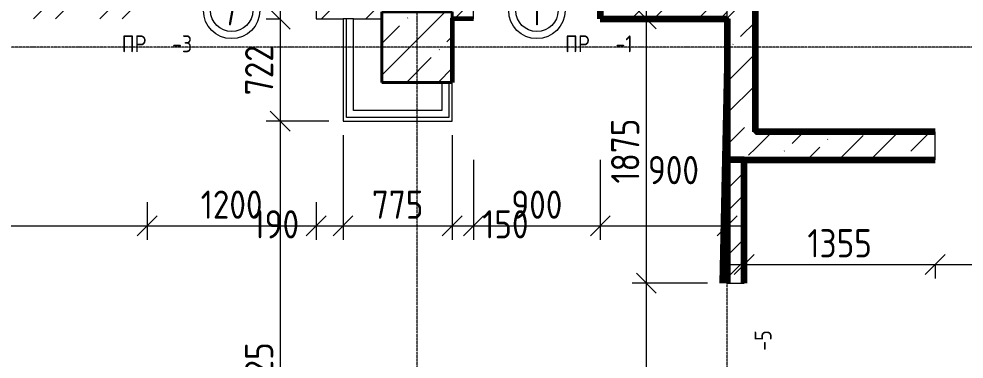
# Model space of a CAD drawing. Header units: millimetres. Extents: x -56773 to 221258, y -262288 to 26541.
# Drawn here: x 36976 to 43680, y 1192 to 3605 of the extents above; entities that cross this region are included whole.
import ezdxf

# ---------------------------------------------------------------- set-up
doc = ezdxf.new("R2010")
doc.units = ezdxf.units.MM
doc.linetypes.add('ADSK_Линия сетки', pattern=[25, 20, -2.5, 0, -2.5])
for name, color, linetype, lineweight in [('3.1 Штукатурка для инвесторов', 5, 'Continuous', 60), ('3.2) Штук 4 вып Сентябрь', 162, 'Continuous', 120), ('4.3)Шпакл баз сент инв подв и 1 эт', 6, 'Continuous', 60), ('Марки', 7, 'Continuous', 20), ('Марки дверей', 7, 'Continuous', 20), ('Несущие колонны', 7, 'Continuous', 18), ('Оси', 7, 'Continuous', 9), ('Размеры', 7, 'Continuous', 9), ('Стены внутренние', 7, 'Continuous', 18), ('Стены наружные', 7, 'Continuous', 18), ('Стены штриховка', 7, 'Continuous', 9)]:
    doc.layers.add(name, color=color, linetype=linetype, lineweight=lineweight)
doc.styles.add('GOST Common_3', font='', dxfattribs={"width": 0.9, "height": 200})
doc.styles.add('GOST Common_9', font='', dxfattribs={"width": 0.9, "height": 120})
doc.styles.add('GOST Common_B', font='', dxfattribs={"width": 0.8, "height": 200})
doc.styles.get('GOST Common_3').set_extended_font_data('GOST Common')
doc.styles.get('GOST Common_9').set_extended_font_data('GOST Common')
doc.styles.get('GOST Common_B').set_extended_font_data('GOST Common', bold=True)
doc.dimstyles.new('ADSK_Основной_2_0_1', dxfattribs={"dimscale": 304.8, "dimtxt": 201.142999, "dimasz": 0.463911, "dimexe": 0.328084, "dimexo": 0.328084, "dimgap": 0.164042, "dimtad": 1, "dimdec": 3, "dimrnd": 0.001, "dimdsep": 46, "dimtxsty": 'GOST Common_3', "dimblk1": 'OBLIQUE', "dimblk2": 'OBLIQUE', "dimsah": 1, "dimcen": 0.09, "dimdle": 0.328084, "dimazin": 2, "dimtfac": 1, "dimtdec": 4, "dimtix": 1, "dimtmove": 1, "dimatfit": 3, "dimfxl": 1, "dimtvp": 1, "dimtolj": 1, "dimtzin": 0, "dimlwd": 20, "dimlwe": 20, "dimarcsym": 2})
doc.dimstyles.new('ADSK_Основной_2_0_2', dxfattribs={"dimscale": 304.8, "dimtxt": 201.142999, "dimasz": 0.463911, "dimexe": 0.328084, "dimexo": 0.328084, "dimgap": 0.164042, "dimtad": 1, "dimdec": 3, "dimrnd": 0.001, "dimdsep": 46, "dimtxsty": 'GOST Common_3', "dimblk1": 'OBLIQUE', "dimblk2": 'OBLIQUE', "dimsah": 1, "dimcen": 0.09, "dimdle": 0.328084, "dimazin": 2, "dimtfac": 1, "dimtdec": 4, "dimtix": 1, "dimtmove": 0, "dimatfit": 3, "dimfxl": 1, "dimtvp": 1, "dimtolj": 1, "dimtzin": 0, "dimlwd": 20, "dimlwe": 20, "dimarcsym": 2})
pattern_1 = [(45, (0, 0), (-235.7317, 235.7317), []), (45, (157.15, 0), (-235.7317, 235.7317), [])]
pattern_2 = [(45, (0, 0), (84.19025, 308.69666), [396.875, -79.375, 3.353, -76.022])]

# ---------------------------------------------------------------- blocks, each defined once
blk = doc.blocks.new('ADSK_КолоннаЖБ_Прямоугольная - 500x500 мм-V12-Кладочный план подвала')
at = {"layer": 'Несущие колонны', "lineweight": 9}
h = blk.add_hatch(dxfattribs=at)
h.set_pattern_fill('FP_18', color=256, style=0, pattern_type=2)
h.set_pattern_definition([(315, (-3404.97, 39800), (224.5064, 224.5064), []), (315, (-3404.97, 39575.5), (224.5064, 224.5064), [396.875, -79.375, 3.353, -76.022])])
h.paths.add_polyline_path([(-250, -250), (250, -250), (250, 250), (-250, 250)])
at = {"layer": 'Несущие колонны', "lineweight": 40}
for p, q in [((-250, -250), (-250, 250)), ((-250, 250), (250, 250)), ((250, 250), (-250, 250)), ((-250, 250), (-250, -250)), ((250, 250), (250, -250)), ((250, -250), (250, 250)), ((250, -250), (-250, -250)), ((-250, -250), (250, -250))]:
    blk.add_line(p, q, dxfattribs=at)
blk = doc.blocks.new('М_двери1 - Марка экземпляра 2-3719212-Кладочный план подвала')
at = {"layer": 'Марки дверей'}
for radius in [2, 1.5]:
    blk.add_circle((0, 0), radius, dxfattribs=at)
blk = doc.blocks.new('_Oblique')
at = {"color": 0, "linetype": 'ByBlock', "lineweight": -2}
blk.add_line((-0.5, -0.5), (0.5, 0.5), dxfattribs=at)
blk = doc.blocks.new('DIMBLOCK430-Кладочный план подвала')
at = {"layer": 'Defpoints', "color": 0, "lineweight": 25, "transparency": 16777216}
for p in [(42120, 1963.9), (43475, 1963.9), (43475, 1863.9)]:
    blk.add_point(p, dxfattribs=at)
at = {"layer": 'Размеры', "color": 0, "lineweight": 20, "transparency": 16777216}
for p, q in [((42020, 1863.9), (43575, 1863.9)), ((42120, 1863.9), (42120, 1763.9)), ((43475, 1863.9), (43475, 1763.9))]:
    blk.add_line(p, q, dxfattribs=at)
at = {"layer": 'Размеры', "color": 0, "lineweight": 20, "transparency": 16777216, "xscale": 141.4, "yscale": 141.4, "zscale": 141.4, "rotation": 180}
blk.add_blockref('_Oblique', (42120, 1863.9), dxfattribs=at)
at = {"layer": 'Размеры', "color": 0, "lineweight": 20, "transparency": 16777216, "xscale": 141.4, "yscale": 141.4, "zscale": 141.4}
blk.add_blockref('_Oblique', (43475, 1863.9), dxfattribs=at)
at = {"layer": 'Размеры', "color": 0, "lineweight": 9, "transparency": 16777216, "insert": (42797.5, 2013.9), "char_height": 200, "width": 560.473, "attachment_point": 5, "style": 'GOST Common_3'}
blk.add_mtext('\\A1;1355', dxfattribs=at)
blk = doc.blocks.new('DIMBLOCK431-Кладочный план подвала')
at = {"layer": 'Defpoints', "color": 0, "lineweight": 25, "transparency": 16777216}
for p in [(43475, 1963.9), (44525, 1963.9), (44525, 1863.9)]:
    blk.add_point(p, dxfattribs=at)
at = {"layer": 'Размеры', "color": 0, "lineweight": 20, "transparency": 16777216}
for p, q in [((43375, 1863.9), (44625, 1863.9)), ((43475, 1863.9), (43475, 1763.9)), ((44525, 1863.9), (44525, 1763.9))]:
    blk.add_line(p, q, dxfattribs=at)
at = {"layer": 'Размеры', "color": 0, "lineweight": 20, "transparency": 16777216, "xscale": 141.4, "yscale": 141.4, "zscale": 141.4, "rotation": 180}
blk.add_blockref('_Oblique', (43475, 1863.9), dxfattribs=at)
at = {"layer": 'Размеры', "color": 0, "lineweight": 20, "transparency": 16777216, "xscale": 141.4, "yscale": 141.4, "zscale": 141.4}
blk.add_blockref('_Oblique', (44525, 1863.9), dxfattribs=at)
at = {"layer": 'Размеры', "color": 0, "lineweight": 9, "transparency": 16777216, "insert": (44000, 2013.9), "char_height": 200, "width": 560.473, "attachment_point": 5, "style": 'GOST Common_3'}
blk.add_mtext('\\A1;1050', dxfattribs=at)
blk = doc.blocks.new('DIMBLOCK458-Кладочный план подвала')
at = {"layer": 'Defpoints', "color": 0, "lineweight": 25, "transparency": 16777216}
for p in [(34400, 2880), (37885, 2405), (37885, 2137.8)]:
    blk.add_point(p, dxfattribs=at)
at = {"layer": 'Размеры', "color": 0, "lineweight": 20, "transparency": 16777216}
for p, q in [((34400, 2780), (34400, 2037.8)), ((37885, 2305), (37885, 2037.8)), ((34300, 2137.8), (37985, 2137.8))]:
    blk.add_line(p, q, dxfattribs=at)
at = {"layer": 'Размеры', "color": 0, "lineweight": 20, "transparency": 16777216, "xscale": 141.4, "yscale": 141.4, "zscale": 141.4, "rotation": 180}
blk.add_blockref('_Oblique', (34400, 2137.8), dxfattribs=at)
at = {"layer": 'Размеры', "color": 0, "lineweight": 20, "transparency": 16777216, "xscale": 141.4, "yscale": 141.4, "zscale": 141.4}
blk.add_blockref('_Oblique', (37885, 2137.8), dxfattribs=at)
at = {"layer": 'Размеры', "color": 0, "lineweight": 9, "transparency": 16777216, "insert": (36142.5, 2287.8), "char_height": 200, "width": 625.93, "attachment_point": 5, "style": 'GOST Common_3'}
blk.add_mtext('\\A1;3485', dxfattribs=at)
blk = doc.blocks.new('DIMBLOCK459-Кладочный план подвала')
at = {"layer": 'Defpoints', "color": 0, "lineweight": 25, "transparency": 16777216}
for p in [(37885, 2405), (39085, 2405), (39085, 2137.8)]:
    blk.add_point(p, dxfattribs=at)
at = {"layer": 'Размеры', "color": 0, "lineweight": 20, "transparency": 16777216}
for p, q in [((37885, 2305), (37885, 2037.8)), ((39085, 2305), (39085, 2037.8)), ((37785, 2137.8), (39185, 2137.8))]:
    blk.add_line(p, q, dxfattribs=at)
at = {"layer": 'Размеры', "color": 0, "lineweight": 20, "transparency": 16777216, "xscale": 141.4, "yscale": 141.4, "zscale": 141.4, "rotation": 180}
blk.add_blockref('_Oblique', (37885, 2137.8), dxfattribs=at)
at = {"layer": 'Размеры', "color": 0, "lineweight": 20, "transparency": 16777216, "xscale": 141.4, "yscale": 141.4, "zscale": 141.4}
blk.add_blockref('_Oblique', (39085, 2137.8), dxfattribs=at)
at = {"layer": 'Размеры', "color": 0, "lineweight": 9, "transparency": 16777216, "insert": (38485, 2287.8), "char_height": 200, "width": 560.473, "attachment_point": 5, "style": 'GOST Common_3'}
blk.add_mtext('\\A1;1200', dxfattribs=at)
blk = doc.blocks.new('DIMBLOCK460-Кладочный план подвала')
at = {"layer": 'Defpoints', "color": 0, "lineweight": 25, "transparency": 16777216}
for p in [(39275, 2880), (39085, 2405), (39275, 2137.8)]:
    blk.add_point(p, dxfattribs=at)
at = {"layer": 'Размеры', "color": 0, "lineweight": 20, "transparency": 16777216}
for p, q in [((39275, 2780), (39275, 2037.8)), ((39085, 2305), (39085, 2037.8)), ((38985, 2137.8), (39375, 2137.8))]:
    blk.add_line(p, q, dxfattribs=at)
at = {"layer": 'Размеры', "color": 0, "lineweight": 20, "transparency": 16777216, "xscale": 141.4, "yscale": 141.4, "zscale": 141.4, "rotation": 180}
blk.add_blockref('_Oblique', (39085, 2137.8), dxfattribs=at)
at = {"layer": 'Размеры', "color": 0, "lineweight": 20, "transparency": 16777216, "xscale": 141.4, "yscale": 141.4, "zscale": 141.4}
blk.add_blockref('_Oblique', (39275, 2137.8), dxfattribs=at)
at = {"layer": 'Размеры', "color": 0, "lineweight": 9, "transparency": 16777216, "insert": (38633.5, 2248.2), "char_height": 200, "width": 409.104, "attachment_point": 1, "line_spacing_factor": 1.022761, "style": 'GOST Common_3'}
blk.add_mtext('\\A1;190', dxfattribs=at)
blk = doc.blocks.new('DIMBLOCK461-Кладочный план подвала')
at = {"layer": 'Defpoints', "color": 0, "lineweight": 25, "transparency": 16777216}
for p in [(39275, 2880), (40050, 2880), (40050, 2137.8)]:
    blk.add_point(p, dxfattribs=at)
at = {"layer": 'Размеры', "color": 0, "lineweight": 20, "transparency": 16777216}
for p, q in [((39275, 2780), (39275, 2037.8)), ((40050, 2780), (40050, 2037.8)), ((39175, 2137.8), (40150, 2137.8))]:
    blk.add_line(p, q, dxfattribs=at)
at = {"layer": 'Размеры', "color": 0, "lineweight": 20, "transparency": 16777216, "xscale": 141.4, "yscale": 141.4, "zscale": 141.4, "rotation": 180}
blk.add_blockref('_Oblique', (39275, 2137.8), dxfattribs=at)
at = {"layer": 'Размеры', "color": 0, "lineweight": 20, "transparency": 16777216, "xscale": 141.4, "yscale": 141.4, "zscale": 141.4}
blk.add_blockref('_Oblique', (40050, 2137.8), dxfattribs=at)
at = {"layer": 'Размеры', "color": 0, "lineweight": 9, "transparency": 16777216, "insert": (39662.5, 2287.8), "char_height": 200, "width": 454.106, "attachment_point": 5, "style": 'GOST Common_3'}
blk.add_mtext('\\A1;775', dxfattribs=at)
blk = doc.blocks.new('DIMBLOCK462-Кладочный план подвала')
at = {"layer": 'Defpoints', "color": 0, "lineweight": 25, "transparency": 16777216}
for p in [(40050, 2880), (40200, 2705), (40200, 2137.8)]:
    blk.add_point(p, dxfattribs=at)
at = {"layer": 'Размеры', "color": 0, "lineweight": 20, "transparency": 16777216}
for p, q in [((40050, 2780), (40050, 2037.8)), ((40200, 2605), (40200, 2037.8)), ((39950, 2137.8), (40300, 2137.8))]:
    blk.add_line(p, q, dxfattribs=at)
at = {"layer": 'Размеры', "color": 0, "lineweight": 20, "transparency": 16777216, "xscale": 141.4, "yscale": 141.4, "zscale": 141.4, "rotation": 180}
blk.add_blockref('_Oblique', (40050, 2137.8), dxfattribs=at)
at = {"layer": 'Размеры', "color": 0, "lineweight": 20, "transparency": 16777216, "xscale": 141.4, "yscale": 141.4, "zscale": 141.4}
blk.add_blockref('_Oblique', (40200, 2137.8), dxfattribs=at)
at = {"layer": 'Размеры', "color": 0, "lineweight": 9, "transparency": 16777216, "insert": (40262.4, 2248.2), "char_height": 200, "width": 409.104, "attachment_point": 1, "line_spacing_factor": 1.022761, "style": 'GOST Common_3'}
blk.add_mtext('\\A1;150', dxfattribs=at)
blk = doc.blocks.new('DIMBLOCK463-Кладочный план подвала')
at = {"layer": 'Defpoints', "color": 0, "lineweight": 25, "transparency": 16777216}
for p in [(40200, 2705), (41100, 2705), (41100, 2137.8)]:
    blk.add_point(p, dxfattribs=at)
at = {"layer": 'Размеры', "color": 0, "lineweight": 20, "transparency": 16777216}
for p, q in [((40200, 2605), (40200, 2037.8)), ((41100, 2605), (41100, 2037.8)), ((40100, 2137.8), (41200, 2137.8))]:
    blk.add_line(p, q, dxfattribs=at)
at = {"layer": 'Размеры', "color": 0, "lineweight": 20, "transparency": 16777216, "xscale": 141.4, "yscale": 141.4, "zscale": 141.4, "rotation": 180}
blk.add_blockref('_Oblique', (40200, 2137.8), dxfattribs=at)
at = {"layer": 'Размеры', "color": 0, "lineweight": 20, "transparency": 16777216, "xscale": 141.4, "yscale": 141.4, "zscale": 141.4}
blk.add_blockref('_Oblique', (41100, 2137.8), dxfattribs=at)
at = {"layer": 'Размеры', "color": 0, "lineweight": 9, "transparency": 16777216, "insert": (40650, 2287.8), "char_height": 200, "width": 454.106, "attachment_point": 5, "style": 'GOST Common_3'}
blk.add_mtext('\\A1;900', dxfattribs=at)
blk = doc.blocks.new('DIMBLOCK464-Кладочный план подвала')
at = {"layer": 'Defpoints', "color": 0, "lineweight": 25, "transparency": 16777216}
for p in [(41100, 2705), (42000, 2237.8), (42000, 2137.8)]:
    blk.add_point(p, dxfattribs=at)
at = {"layer": 'Размеры', "color": 0, "lineweight": 20, "transparency": 16777216}
for p, q in [((41100, 2605), (41100, 2037.8)), ((41000, 2137.8), (42100, 2137.8)), ((42000, 2137.8), (42000, 2037.8))]:
    blk.add_line(p, q, dxfattribs=at)
at = {"layer": 'Размеры', "color": 0, "lineweight": 20, "transparency": 16777216, "xscale": 141.4, "yscale": 141.4, "zscale": 141.4, "rotation": 180}
blk.add_blockref('_Oblique', (41100, 2137.8), dxfattribs=at)
at = {"layer": 'Размеры', "color": 0, "lineweight": 20, "transparency": 16777216, "xscale": 141.4, "yscale": 141.4, "zscale": 141.4}
blk.add_blockref('_Oblique', (42000, 2137.8), dxfattribs=at)
at = {"layer": 'Размеры', "color": 0, "lineweight": 9, "transparency": 16777216, "insert": (41438, 2632.5), "char_height": 200, "width": 454.106, "attachment_point": 1, "line_spacing_factor": 1.022761, "style": 'GOST Common_3'}
blk.add_mtext('\\A1;900', dxfattribs=at)
blk = doc.blocks.new('DIMBLOCK470-Кладочный план подвала')
at = {"layer": 'Defpoints', "color": 0, "lineweight": 25, "transparency": 16777216}
for p in [(38930, 3602), (38830, 2880), (39275, 2880)]:
    blk.add_point(p, dxfattribs=at)
at = {"layer": 'Размеры', "color": 0, "lineweight": 20, "transparency": 16777216}
for p, q in [((38830, 3702), (38830, 2780)), ((38830, 3602), (38730, 3602)), ((39175, 2880), (38730, 2880))]:
    blk.add_line(p, q, dxfattribs=at)
at = {"layer": 'Размеры', "color": 0, "lineweight": 20, "transparency": 16777216, "xscale": 141.4, "yscale": 141.4, "zscale": 141.4}
for p, rotation in [((38830, 3602), 90), ((38830, 2880), 270)]:
    blk.add_blockref('_Oblique', p, dxfattribs=dict(at, rotation=rotation))
at = {"layer": 'Размеры', "color": 0, "lineweight": 9, "transparency": 16777216, "insert": (38680, 3241), "char_height": 200, "width": 454.106, "attachment_point": 5, "rotation": 90, "style": 'GOST Common_3'}
blk.add_mtext('\\A1;722', dxfattribs=at)
blk = doc.blocks.new('DIMBLOCK471-Кладочный план подвала')
at = {"layer": 'Defpoints', "color": 0, "lineweight": 25, "transparency": 16777216}
for p in [(39275, 2880), (38830, -745), (39275, -745)]:
    blk.add_point(p, dxfattribs=at)
at = {"layer": 'Размеры', "color": 0, "lineweight": 20, "transparency": 16777216}
for p, q in [((38830, 2980), (38830, -845)), ((39175, 2880), (38730, 2880)), ((39175, -745), (38730, -745))]:
    blk.add_line(p, q, dxfattribs=at)
at = {"layer": 'Размеры', "color": 0, "lineweight": 20, "transparency": 16777216, "xscale": 141.4, "yscale": 141.4, "zscale": 141.4}
for p, rotation in [((38830, 2880), 90), ((38830, -745), 270)]:
    blk.add_blockref('_Oblique', p, dxfattribs=dict(at, rotation=rotation))
at = {"layer": 'Размеры', "color": 0, "lineweight": 9, "transparency": 16777216, "insert": (38680, 1067.5), "char_height": 200, "width": 605.475, "attachment_point": 5, "rotation": 90, "style": 'GOST Common_3'}
blk.add_mtext('\\A1;3625', dxfattribs=at)
blk = doc.blocks.new('DIMBLOCK505-Кладочный план подвала')
at = {"layer": 'Defpoints', "color": 0, "lineweight": 25, "transparency": 16777216}
for p in [(41426.5, 1730), (41960, 1730), (41995, -320)]:
    blk.add_point(p, dxfattribs=at)
at = {"layer": 'Размеры', "color": 0, "lineweight": 20, "transparency": 16777216}
for p, q in [((41426.5, -420), (41426.5, 1830)), ((41860, 1730), (41326.5, 1730)), ((41895, -320), (41326.5, -320))]:
    blk.add_line(p, q, dxfattribs=at)
at = {"layer": 'Размеры', "color": 0, "lineweight": 20, "transparency": 16777216, "xscale": 141.4, "yscale": 141.4, "zscale": 141.4}
for p, rotation in [((41426.5, 1730), 90), ((41426.5, -320), 270)]:
    blk.add_blockref('_Oblique', p, dxfattribs=dict(at, rotation=rotation))
at = {"layer": 'Размеры', "color": 0, "lineweight": 9, "transparency": 16777216, "insert": (41276.5, 705), "char_height": 200, "width": 605.475, "attachment_point": 5, "rotation": 90, "style": 'GOST Common_3'}
blk.add_mtext('\\A1;2050', dxfattribs=at)
blk = doc.blocks.new('DIMBLOCK506-Кладочный план подвала')
at = {"layer": 'Defpoints', "color": 0, "lineweight": 25, "transparency": 16777216}
for p in [(41326.5, 3605), (41426.5, 3605), (41960, 1730)]:
    blk.add_point(p, dxfattribs=at)
at = {"layer": 'Размеры', "color": 0, "lineweight": 20, "transparency": 16777216}
for p, q in [((41426.5, 1630), (41426.5, 3705)), ((41426.5, 3605), (41526.5, 3605)), ((41860, 1730), (41326.5, 1730))]:
    blk.add_line(p, q, dxfattribs=at)
at = {"layer": 'Размеры', "color": 0, "lineweight": 20, "transparency": 16777216, "xscale": 141.4, "yscale": 141.4, "zscale": 141.4}
for p, rotation in [((41426.5, 3605), 90), ((41426.5, 1730), 270)]:
    blk.add_blockref('_Oblique', p, dxfattribs=dict(at, rotation=rotation))
at = {"layer": 'Размеры', "color": 0, "lineweight": 9, "transparency": 16777216, "insert": (41276.5, 2667.5), "char_height": 200, "width": 560.473, "attachment_point": 5, "rotation": 90, "style": 'GOST Common_3'}
blk.add_mtext('\\A1;1875', dxfattribs=at)

msp = doc.modelspace()

# ---------------------------------------------------------------- hatches: boundary and pattern name
at = {"layer": 'Стены внутренние', "lineweight": 9}
h = msp.add_hatch(dxfattribs=at)
h.set_pattern_fill('FP_2', color=256, style=0, pattern_type=2)
h.set_pattern_definition(pattern_1)
h.paths.add_polyline_path([(41913.8613, 3604.969), (42000, 3604.969), (42000, 3724.969), (41100, 3724.969), (41100, 3604.969)])
h.paths.add_polyline_path([(39195.932, 3604.969), (39550, 3604.969), (39550, 3654.969), (40050, 3654.969), (40050, 3604.969), (40200, 3604.969), (40200, 3724.969), (39085, 3724.969), (39085, 3604.969)])
h.paths.add_polyline_path([(37885, 3604.969), (37885, 3724.969), (30495, 3724.969), (30495, 3604.969), (33550, 3604.969), (33550, 3654.969), (34050, 3654.969), (34050, 3604.969), (36478.0028, 3604.969)])
h.paths.add_polyline_path([(29295, 3604.969), (29295, 3724.969), (25015, 3724.969), (25015, 3604.969), (28325, 3604.969)])
h.paths.add_polyline_path([(23815, 3604.969), (23815, 3724.969), (21040, 3724.969), (21040, 3604.969), (21550, 3604.969), (21550, 3654.969), (22050, 3654.969), (22050, 3604.969), (22888.3565, 3604.969)])
h.paths.add_polyline_path([(19990, 3604.969), (19990, 3724.969), (18420, 3724.969), (18420, 3604.969)])
h.paths.add_polyline_path([(17370, 3604.969), (17370, 3724.969), (14460, 3724.969), (14460, 3604.969), (14550, 3604.969), (14550, 3654.969), (15050, 3654.969), (15050, 3604.969), (15550, 3604.969), (15550, 3654.969), (16050, 3654.969), (16050, 3604.969), (16325, 3604.969)])
h.paths.add_polyline_path([(13375, 3604.969), (13410, 3604.969), (13410, 3724.969), (12600, 3724.969), (12600, 3604.969), (13350, 3604.969)])
h = msp.add_hatch(dxfattribs=at)
h.set_pattern_fill('FP_2', color=256, style=0, pattern_type=2)
h.set_pattern_definition(pattern_1)
h.paths.add_polyline_path([(42000, -1195.031), (42120, -1195.031), (42120, -320.031), (42000, -320.031)])
h.paths.add_polyline_path([(42120, 1729.969), (42120, 2604.969), (42000, 2604.969), (42000, 1729.969)])
at = {"layer": 'Стены наружные', "lineweight": 9}
h = msp.add_hatch(dxfattribs=at)
h.set_pattern_fill('FP_1', color=256, style=0, pattern_type=2)
h.set_pattern_definition(pattern_2)
h.paths.add_polyline_path([(42200, 2604.969), (42200, 11204.969), (42000, 11204.969), (42000, 2604.969)])
h = msp.add_hatch(dxfattribs=at)
h.set_pattern_fill('FP_1', color=256, style=0, pattern_type=2)
h.set_pattern_definition(pattern_2)
h.paths.add_polyline_path([(45600, 2604.969), (45600, 2804.969), (44525, 2804.969), (44525, 2604.969)])
h.paths.add_polyline_path([(42200, 2604.969), (43475, 2604.969), (43475, 2804.969), (42200, 2804.969)])

# ---------------------------------------------------------------- linework, layer by layer
at = {"layer": '3.1 Штукатурка для инвесторов'}
for points in [[(43475, 2804.969), (42200, 2804.969), (42200, 11004.969), (45600, 11004.969), (45600, 2804.969), (44525, 2804.969)], [(40200, 3604.969), (40050, 3604.969), (40050, 3154.969)], [(41100, 3604.969), (42000, 3604.969), (41960, 1729.969)], [(42120, 1729.969), (42120, 2604.969), (43475, 2604.969)]]:
    msp.add_lwpolyline(points, dxfattribs=at)
at = {"layer": '3.2) Штук 4 вып Сентябрь'}
for p, q in [((42200, 2804.969), (42200, 11004.969)), ((41100, 3724.969), (41100, 3604.969)), ((41100, 3604.969), (42000, 3604.969)), ((42000, 3604.969), (42000, 2604.969)), ((43475, 2804.969), (42200, 2804.969)), ((42000, 2604.969), (42000, 1729.969)), ((42120, 2604.969), (42000, 2604.969)), ((42120, 2604.969), (43475, 2604.969)), ((42120, 1729.969), (42120, 2604.969))]:
    msp.add_line(p, q, dxfattribs=at)
at = {"layer": '4.3)Шпакл баз сент инв подв и 1 эт'}
for p, q in [((41100, 3604.969), (42000, 3604.969)), ((42000, 3604.969), (42000, 2604.969)), ((42000, 2604.969), (42000, 1729.969)), ((42120, 2604.969), (42000, 2604.969)), ((42120, 2604.969), (43475, 2604.969)), ((42120, 1729.969), (42120, 2604.969))]:
    msp.add_line(p, q, dxfattribs=at)
at = {"layer": 'Оси', "linetype": 'ADSK_Линия сетки', "lineweight": 5}
for p, q in [((39800, -10973.8823), (39800, 10027.4451)), ((42000, -10973.8823), (42000, 10027.4451)), ((62221.372, 3404.969), (-25240.0967, 3404.969))]:
    msp.add_line(p, q, dxfattribs=at)
at = {"layer": 'Стены внутренние', "lineweight": 5}
for p, q in [((39085, 3724.969), (39085, 3604.969)), ((40200, 3604.969), (40200, 3724.969)), ((39085, 3604.969), (39275, 3604.969)), ((39275, 3604.969), (39275, 2879.969)), ((39350, 3604.969), (39550, 3604.969)), ((39350, 2954.969), (39350, 3604.969)), ((40050, 3604.969), (40200, 3604.969)), ((39975, 3154.969), (39975, 2954.969)), ((40050, 2879.969), (40050, 3154.969)), ((39975, 2954.969), (39350, 2954.969)), ((39275, 2879.969), (40050, 2879.969)), ((42000, 1729.969), (42120, 1729.969))]:
    msp.add_line(p, q, dxfattribs=at)
at = {"layer": 'Стены наружные', "lineweight": 9}
msp.add_line((43475, 2604.969), (43475, 2804.969), dxfattribs=at)
at = {"layer": 'Стены штриховка', "lineweight": 9}
for p, q in [((42000, 3604.969), (42000, 3724.969)), ((39350, 3604.969), (39275, 3604.969)), ((39300, 2904.969), (39300, 3604.969)), ((40025, 3154.969), (40025, 2904.969)), ((40025, 2904.969), (39300, 2904.969))]:
    msp.add_line(p, q, dxfattribs=at)

# ---------------------------------------------------------------- block references
at = {"layer": 'Марки дверей', "xscale": 99.99999999999993, "yscale": 99.99999999999993, "zscale": 99.99999999999993}
for p in [(38485, 3664.969), (40650, 3664.969)]:
    msp.add_blockref('М_двери1 - Марка экземпляра 2-3719212-Кладочный план подвала', p, dxfattribs=at)
at = {"layer": 'Несущие колонны', "rotation": 89.9999999999999}
msp.add_blockref('ADSK_КолоннаЖБ_Прямоугольная - 500x500 мм-V12-Кладочный план подвала', (39800, 3404.969), dxfattribs=at)

# ---------------------------------------------------------------- texts
at = {"layer": 'Марки', "lineweight": 9, "char_height": 120, "attachment_point": 1, "style": 'GOST Common_9'}
for s, insert, width in [('ПР', (37705.3852, 3488.3091), 432.91125), ('-3', (38062.5727, 3488.3091), 389.620125), ('ПР', (40850, 3488.3091), 432.91125), ('-1', (41207.1875, 3488.3091), 331.898625)]:
    msp.add_mtext(s, dxfattribs=dict(at, insert=insert, width=width))
at = {"layer": 'Марки', "lineweight": 9, "insert": (42194.4997, 1251.9467), "char_height": 120, "width": 389.620125, "attachment_point": 1, "rotation": 90, "style": 'GOST Common_9'}
msp.add_mtext('-5', dxfattribs=at)
at = {"layer": 'Марки дверей', "lineweight": 5, "char_height": 200, "attachment_point": 1, "style": 'GOST Common_B'}
for s, insert, width in [('\\fGOST Common|b1|i0|c204|p34|;\\W.8;7', (38420.9426, 3758.6279), 147.5105), ('\\fGOST Common|b1|i0|c204|p34|;\\W.8;1', (40604.3426, 3758.6279), 102.616)]:
    msp.add_mtext(s, dxfattribs=dict(at, insert=insert, width=width))

# ---------------------------------------------------------------- dimensions: what is measured, and where the dimension line sits
at = {"layer": 'Размеры', "lineweight": 9}
for base, p1, p2, override, picture, middle in [((38829.9878, 2879.969), (38929.9727, 3601.969), (39275, 2879.969), {"dimpost": '<>', "dimfxl": 800.204873}, 'DIMBLOCK470-Кладочный план подвала', (38679.9878, 3240.969)), ((41426.4886, 3604.969), (41960, 1729.969), (41326.5037, 3604.969), {"dimpost": '<>', "dimfxl": 1979.126725}, 'DIMBLOCK506-Кладочный план подвала', (41276.4886, 2667.469)), ((38829.9878, -745.031), (39275, 2879.969), (39275, -745.031), {"dimpost": '<>', "dimfxl": 3625}, 'DIMBLOCK471-Кладочный план подвала', (38679.9878, 1067.469)), ((41426.4886, 1729.969), (41995, -320.031), (41960, 1729.969), {"dimpost": '<>', "dimfxl": 2050.298759}, 'DIMBLOCK505-Кладочный план подвала', (41276.4886, 704.969))]:
    dim = msp.add_linear_dim(base=base, p1=p1, p2=p2, angle=90, dimstyle='ADSK_Основной_2_0_2', override=override, dxfattribs=at)
    dim.commit()
    dim.dimension.update_dxf_attribs({"geometry": picture, "text_midpoint": middle})
for base, p1, p2, override, picture, middle in [((37885, 2137.8165), (34400, 2879.969), (37885, 2404.969), {"dimpost": '<>', "dimfxl": 3517.221915}, 'DIMBLOCK458-Кладочный план подвала', (36142.5, 2287.8165)), ((40050, 2137.8165), (39275, 2879.969), (40050, 2879.969), {"dimpost": '<>', "dimfxl": 775}, 'DIMBLOCK461-Кладочный план подвала', (39662.5, 2287.8165)), ((41100, 2137.8165), (40200, 2704.969), (41100, 2704.969), {"dimpost": '<>', "dimfxl": 900}, 'DIMBLOCK463-Кладочный план подвала', (40650, 2287.8165)), ((39085, 2137.8165), (37885, 2404.969), (39085, 2404.969), {"dimpost": '<>', "dimfxl": 1200}, 'DIMBLOCK459-Кладочный план подвала', (38485, 2287.8165)), ((43475, 1863.9192), (42120, 1963.9041), (43475, 1963.9041), {"dimpost": '<>', "dimfxl": 1355}, 'DIMBLOCK430-Кладочный план подвала', (42797.5, 2013.9192)), ((44525, 1863.9192), (43475, 1963.9041), (44525, 1963.9041), {"dimpost": '<>', "dimfxl": 1050}, 'DIMBLOCK431-Кладочный план подвала', (44000, 2013.9192))]:
    dim = msp.add_linear_dim(base=base, p1=p1, p2=p2, dimstyle='ADSK_Основной_2_0_2', override=override, dxfattribs=at)
    dim.commit()
    dim.dimension.update_dxf_attribs({"geometry": picture, "text_midpoint": middle})
for base, p1, p2, override, picture, middle in [((39275, 2137.8165), (39085, 2404.969), (39275, 2879.969), {"dimpost": '<>', "dimfxl": 511.590657}, 'DIMBLOCK460-Кладочный план подвала', (38838.0446, 1931.5718)), ((40200, 2137.8165), (40050, 2879.969), (40200, 2704.969), {"dimpost": '<>', "dimfxl": 230.488611}, 'DIMBLOCK462-Кладочный план подвала', (40466.9568, 1931.5718)), ((42000, 2137.8165), (41100, 2704.969), (42000, 2237.8014), {"dimpost": '<>', "dimfxl": 1014.024407}, 'DIMBLOCK464-Кладочный план подвала', (41665.0427, 2315.8489))]:
    dim = msp.add_linear_dim(base=base, p1=p1, p2=p2, dimstyle='ADSK_Основной_2_0_1', override=override, dxfattribs=at)
    dim.commit()
    dim.dimension.update_dxf_attribs({"geometry": picture, "text_midpoint": middle, "dimtype": 160})

doc.saveas('drawing.dxf')
